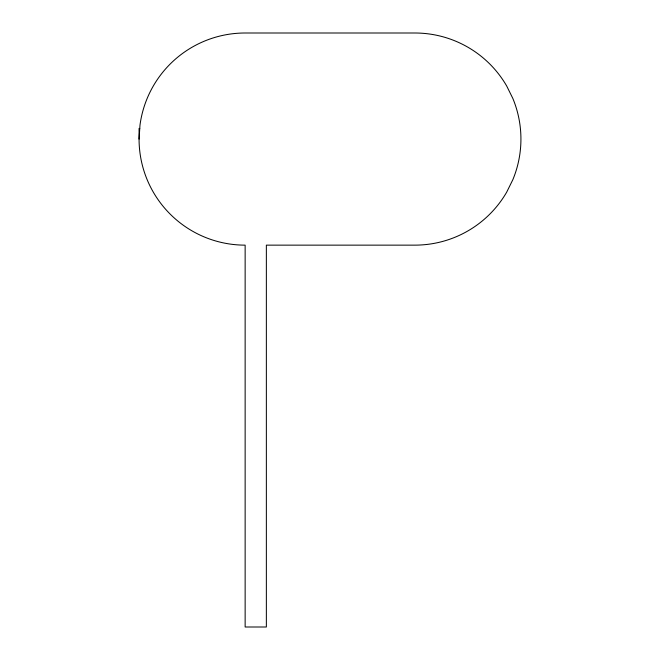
<?xml version="1.0" encoding="UTF-8"?>
<svg xmlns="http://www.w3.org/2000/svg" width="660" height="660" viewBox="0 0 660 660"><rect width="100%" height="100%" fill="white"/><g stroke="black" fill="none" stroke-linecap="round" stroke-linejoin="round"><path stroke-width="0.99" d="M139.07 139.07L139.978 125.227A106.07 106.07 0 0 1 245.14 33L414.859 33A106.07 106.07 0 0 1 506.715 86.039L512.853 98.48A106.07 106.07 0 0 1 512.853 179.66L506.715 192.109A106.07 106.07 0 0 1 414.859 245.14L266.359 245.14L266.359 627L245.14 627L245.14 245.14A106.07 106.07 0 0 1 139.07 139.07L139.07 128.461L139.763 128.461"/></g></svg>
